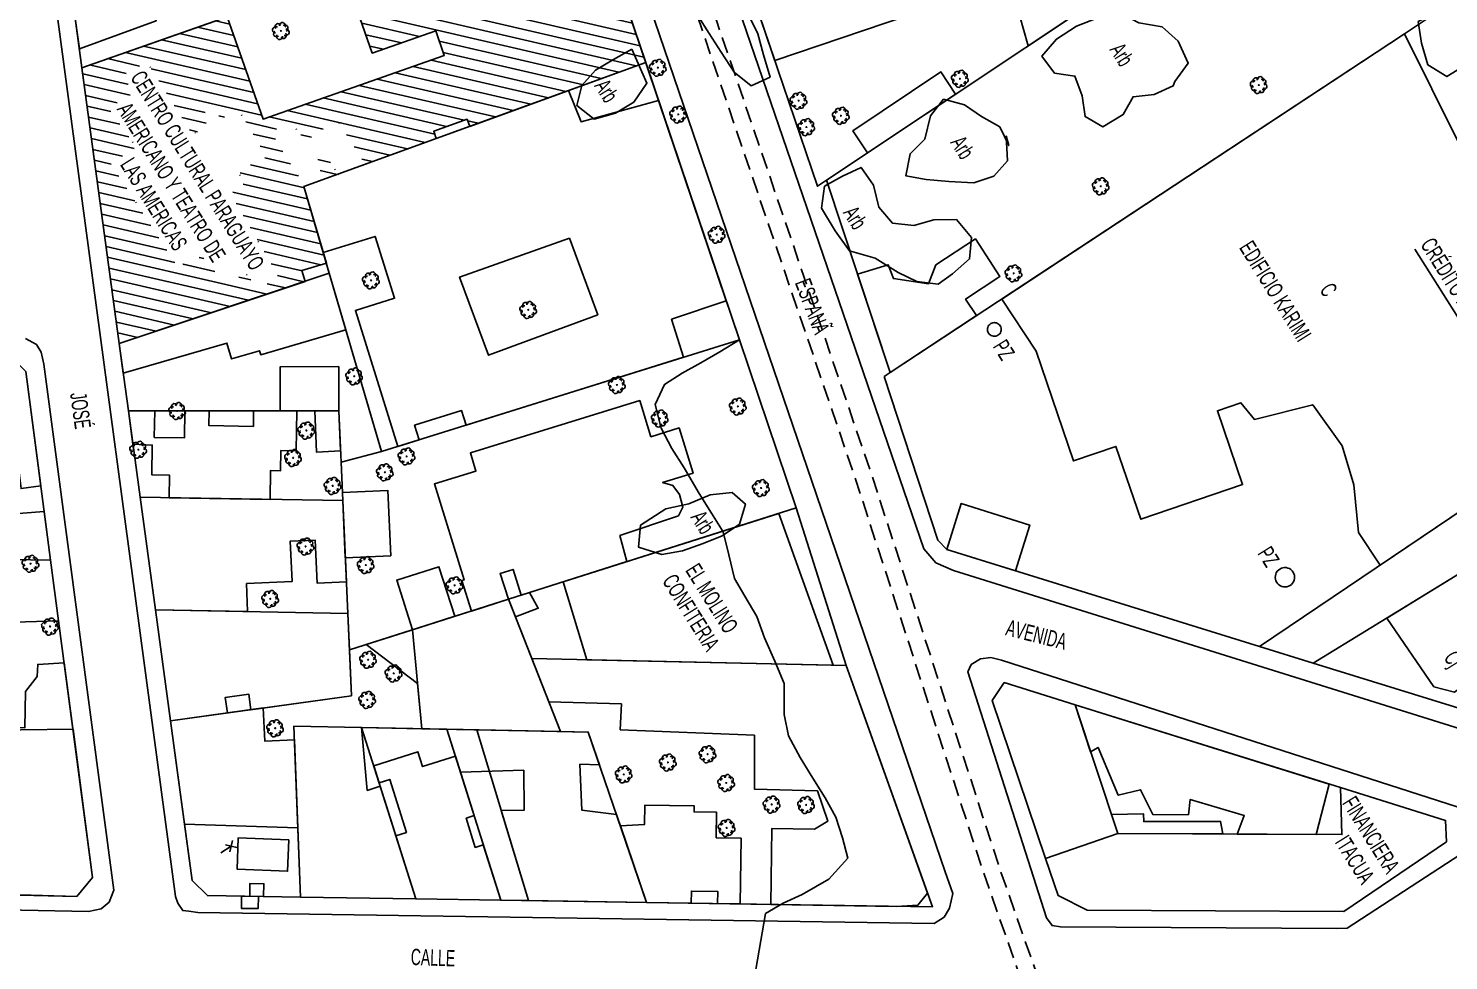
# Model space of a CAD drawing. Header units: millimetres. Extents: x 438774 to 440085, y 7202522 to 7203572.
# Drawn here: x 438909.6 to 439084, y 7203032.5 to 7203146.9 of the extents above; entities that cross this region are included whole.
import ezdxf

# ---------------------------------------------------------------- set-up
doc = ezdxf.new("R2010")
doc.units = ezdxf.units.MM
doc.linetypes.add('00', pattern=[10, 0, -10])
doc.linetypes.add('06', pattern=[3, 2, -1])
for name, color, linetype in [('0211', 255, 'Continuous'), ('0413', 4, 'Continuous'), ('0414', 4, 'Continuous'), ('0505', 1, 'Continuous'), ('0603', 1, 'Continuous'), ('0604', 7, 'Continuous'), ('0611', 30, 'Continuous'), ('0612', 7, 'Continuous'), ('0703', 6, 'Continuous'), ('0705', 242, 'Continuous'), ('0707', 7, 'Continuous'), ('0801', 10, 'Continuous'), ('0802', 7, 'Continuous'), ('0803', 160, 'Continuous'), ('0819', 10, 'Continuous'), ('0820', 7, 'Continuous'), ('0821', 10, 'Continuous'), ('0822', 7, 'Continuous'), ('0845', 10, 'Continuous'), ('0853', 7, 'Continuous'), ('0858', 7, 'Continuous'), ('1005', 3, 'Continuous'), ('1006', 3, 'Continuous'), ('1007', 3, 'Continuous'), ('curso de agua', 4, 'Continuous')]:
    doc.layers.add(name, color=color, linetype=linetype)
doc.styles.add('02', font='swissc.ttf')

# ---------------------------------------------------------------- blocks, each defined once
blk = doc.blocks.new('18')
for points in [[(-0.5, 1), (0.5, 2)], [(-0.5, 2), (0.5, 1)], [(0, 0), (0, 1.5)]]:
    blk.add_lwpolyline(points)
blk = doc.blocks.new('09')
for p, q in [((-0.04, 0.01), (0.04, 0.01)), ((-0.02, 0.03), (0.02, 0.03)), ((0, 0.05), (0, 0.05)), ((-0.04, -0.01), (0.04, -0.01)), ((-0.02, -0.03), (0.02, -0.03))]:
    blk.add_line(p, q)
for points in [[(-0.61, 0.39), (-0.76, 0.34), (-0.88, 0.27), (-0.97, 0.13), (-1, 0), (-0.96, -0.15), (-0.88, -0.26), (-0.83, -0.31), (-0.73, -0.36), (-0.58, -0.38)], [(-0.12, 0.67), (-0.2, 0.77), (-0.32, 0.84), (-0.46, 0.87), (-0.62, 0.83), (-0.74, 0.77), (-0.81, 0.63), (-0.83, 0.49), (-0.83, 0.42), (-0.79, 0.32), (-0.69, 0.22), (-0.62, 0.16)], [(-0.41, 0.6), (-0.39, 0.72), (-0.35, 0.82), (-0.3, 0.88), (-0.18, 0.96), (-0.03, 1), (0.1, 0.96), (0.24, 0.87), (0.31, 0.75), (0.36, 0.62), (0.37, 0.55)], [(0.11, 0.66), (0.19, 0.71), (0.31, 0.78), (0.42, 0.81), (0.49, 0.81), (0.63, 0.78), (0.76, 0.7), (0.82, 0.58), (0.84, 0.41), (0.81, 0.28), (0.75, 0.16), (0.69, 0.06)], [(0.67, -0.42), (0.8, -0.38), (0.91, -0.29), (0.99, -0.14), (1.01, -0.01), (0.95, 0.14), (0.86, 0.24), (0.8, 0.29), (0.7, 0.32), (0.56, 0.34)], [(-0.14, -0.69), (-0.19, -0.75), (-0.3, -0.83), (-0.4, -0.87), (-0.48, -0.87), (-0.61, -0.83), (-0.74, -0.75), (-0.8, -0.63), (-0.83, -0.47), (-0.79, -0.33), (-0.7, -0.18), (-0.64, -0.12)], [(-0.38, -0.63), (-0.34, -0.76), (-0.26, -0.88), (-0.13, -0.97), (0.01, -1.01), (0.15, -0.97), (0.27, -0.88), (0.32, -0.83), (0.36, -0.73), (0.38, -0.57)], [(0.15, -0.7), (0.32, -0.83), (0.46, -0.87), (0.62, -0.85), (0.74, -0.79), (0.83, -0.66), (0.86, -0.52), (0.86, -0.45), (0.83, -0.34), (0.74, -0.24), (0.67, -0.18)]]:
    blk.add_lwpolyline(points)
blk.add_lwpolyline([(0, -0.05), (-0.05, 0), (0, 0.05), (0.05, 0)], close=True)

msp = doc.modelspace()

# ---------------------------------------------------------------- hatches: boundary and pattern name
at = {"layer": '0819'}
h = msp.add_hatch(dxfattribs=at)
h.set_pattern_fill('ANSI31', color=256, scale=10, angle=-58, style=0)
h.set_pattern_definition([(347, (-5901522.1453, 3756752.6611), (0.28118881793, 1.21796258098), [])])
h.paths.add_polyline_path([(438924.59, 7203142.16), (438929.75, 7203133.9), (438931.74, 7203134.83), (438930.86, 7203136.25), (438932.37, 7203137.2), (438933.26, 7203135.78), (438935.46, 7203136.86), (438938.88, 7203131.14), (438936.24, 7203129.79), (438935.52, 7203129.03), (438936.2, 7203127.95), (438934.48, 7203126.57), (438940.07, 7203116.9), (438940.3, 7203116.29), (438938.27, 7203115.17), (438937.84, 7203114.9), (438936.32, 7203116.83), (438933.87, 7203115.44), (438930.95, 7203118.91), (438927.95, 7203117.65), (438919.79, 7203130.24), (438922.87, 7203132.32), (438919.42, 7203137.12), (438922.53, 7203138.91), (438921.17, 7203141.09), (438923.53, 7203142.41)], flags=16)
h.paths.add_polyline_path([(438947.77, 7203135.32), (438950.89, 7203130.31), (438947.68, 7203128.92), (438946.19, 7203131.31), (438944.92, 7203130.68), (438945.89, 7203128.4), (438943.61, 7203127.44), (438939.4, 7203134.18), (438941.83, 7203135.39), (438943.71, 7203133.09), (438946.69, 7203135.1)], flags=16)
h.paths.add_polyline_path([(438948.51, 7203153.38), (438978.28, 7203163.8), (438985.41, 7203142.72), (438963.81, 7203134.87), (438963.48, 7203135.75), (438959.39, 7203134.27), (438959.7, 7203133.39), (438943.47, 7203127.49), (438946.23, 7203118.08), (438943.21, 7203117.2), (438943.6, 7203115.85), (438920.8, 7203108.21), (438916.21, 7203142.07), (438934.04, 7203148.32), (438938.44, 7203135.77), (438960.69, 7203143.56), (438959.64, 7203146.58), (438951.85, 7203143.85)])

# ---------------------------------------------------------------- linework, layer by layer
at = {"layer": '0211', "linetype": '06', "flags": 128}
msp.add_lwpolyline([(438936.62, 7203319.77), (438936.63, 7203319.71), (438953.6, 7203260.37), (438958.22, 7203243.97), (438972.02, 7203204.39), (438988.86, 7203156.88), (439011.03, 7203091.99), (439026.86, 7203043.33), (439035.12, 7203019.93), (439048.27, 7202981.12), (439066.84, 7202927.56), (439086.2, 7202870.18), (439102.38, 7202822.58), (439121.32, 7202767.09), (439140.64, 7202709.53), (439169.58, 7202624.26), (439177.4, 7202600.35), (439193.97, 7202552.48), (439203.7, 7202523.15)], dxfattribs=at)
at = {"layer": '0413', "linetype": 'Continuous', "flags": 128}
for points in [[(439028.92, 7203110.39), (439028.83, 7203110.52), (439028.72, 7203110.61), (439028.6, 7203110.69), (439028.46, 7203110.75), (439028.32, 7203110.78), (439028.17, 7203110.79), (439028.03, 7203110.77), (439027.89, 7203110.73), (439027.76, 7203110.66), (439027.64, 7203110.57), (439027.54, 7203110.46), (439027.46, 7203110.34), (439027.41, 7203110.2), (439027.37, 7203110.07), (439027.36, 7203109.92), (439027.38, 7203109.78), (439027.42, 7203109.64), (439027.49, 7203109.5), (439027.58, 7203109.38), (439027.69, 7203109.28), (439027.81, 7203109.21), (439027.95, 7203109.15), (439028.09, 7203109.12), (439028.23, 7203109.11), (439028.38, 7203109.12), (439028.52, 7203109.16), (439028.65, 7203109.24), (439028.77, 7203109.32), (439028.87, 7203109.43), (439028.95, 7203109.55), (439029, 7203109.69), (439029.03, 7203109.83), (439029.05, 7203109.98), (439029.03, 7203110.12), (439028.99, 7203110.26), (439028.92, 7203110.39)], [(439064.89, 7203080.17), (439064.76, 7203080.34), (439064.61, 7203080.48), (439064.43, 7203080.6), (439064.25, 7203080.67), (439064.04, 7203080.72), (439063.84, 7203080.73), (439063.63, 7203080.71), (439063.44, 7203080.65), (439063.25, 7203080.55), (439063.08, 7203080.42), (439062.94, 7203080.27), (439062.82, 7203080.1), (439062.75, 7203079.91), (439062.7, 7203079.7), (439062.69, 7203079.5), (439062.71, 7203079.3), (439062.77, 7203079.1), (439062.87, 7203078.91), (439063, 7203078.74), (439063.14, 7203078.6), (439063.32, 7203078.49), (439063.51, 7203078.42), (439063.72, 7203078.37), (439063.91, 7203078.35), (439064.12, 7203078.37), (439064.32, 7203078.44), (439064.51, 7203078.53), (439064.68, 7203078.66), (439064.82, 7203078.81), (439064.93, 7203078.99), (439065, 7203079.17), (439065.05, 7203079.38), (439065.07, 7203079.58), (439065.04, 7203079.79), (439064.98, 7203079.98), (439064.89, 7203080.17)]]:
    msp.add_lwpolyline(points, close=True, dxfattribs=at)
at = {"layer": '0505', "linetype": 'Continuous', "elevation": 90, "flags": 128}
msp.add_lwpolyline([(438972.66, 7203180.4), (438996.92, 7203108.68), (438994.53, 7203107.22), (438992.2, 7203105.87), (438989.89, 7203104.57), (438987.71, 7203103.21), (438986.56, 7203100.75), (438987.32, 7203097.83), (438988.61, 7203095.34), (438990.13, 7203092.97), (438991.99, 7203089.83), (438993.51, 7203087.42), (438994.94, 7203085.13), (438995.6, 7203082.29), (438996.32, 7203079.38), (438997.58, 7203077.21), (438999.06, 7203074.73), (439000, 7203072.1), (439001.28, 7203069.26), (439002.41, 7203066.51), (439002.39, 7203062.71), (439002.96, 7203060.1), (439004.36, 7203057.43), (439005.74, 7203055.22), (439007.46, 7203052.49), (439008.74, 7203050.1), (439009.58, 7203047.58), (439010.22, 7203045.08), (439007.88, 7203042.49), (439004.6, 7203040.61), (439002.29, 7203039.55), (439000.13, 7203038.27), (438997.93, 7203025.74)], dxfattribs=at)
at = {"layer": '0603', "linetype": 'Continuous', "flags": 128}
for points in [[(439021.02, 7203081.33), (439019.55, 7203083.03), (438963.67, 7203246.08)], [(439022.06, 7203037.85), (439022.72, 7203038.94), (439023.11, 7203040.74), (439022.16, 7203043.39), (438953.84, 7203243.58), (438952.82, 7203245.27)], [(439102.07, 7203056.88), (439100.38, 7203056.7), (439098.54, 7203056.79), (439095.85, 7203057.65), (439023.19, 7203080.39), (439021.02, 7203081.33)], [(439025.37, 7203068.85), (439026.49, 7203069.55), (439027.78, 7203069.69), (439029.08, 7203069.37), (439087.43, 7203050.58)], [(439036.32, 7203036.66), (439035.29, 7203036.79), (439034.59, 7203037.74), (439024.94, 7203067.95), (439025.37, 7203068.85)]]:
    msp.add_lwpolyline(points, dxfattribs=at)
at = {"layer": '0611', "linetype": 'Continuous', "flags": 128}
for points in [[(438900.09, 7203245.9), (438900.32, 7203244.06), (438927.69, 7203040.36)], [(438909.29, 7203108.84), (438910.63, 7203108.11), (438911.22, 7203107.17), (438911.52, 7203105.7), (438920.12, 7203041.13), (438919.54, 7203039.68), (438918.58, 7203038.86), (438917.03, 7203038.54), (438783.32, 7203041.17), (438782.06, 7203041.72), (438780.85, 7203043.09)], [(439087.43, 7203050.58), (439088.03, 7203047.24), (439071.5, 7203036.48), (439070.25, 7203036.43), (439036.32, 7203036.66)], [(438927.69, 7203040.36), (438927.98, 7203039.55), (438928.58, 7203038.65), (438929.34, 7203038.56), (438930.43, 7203038.4), (439020.83, 7203037.04), (439022.06, 7203037.85)]]:
    msp.add_lwpolyline(points, dxfattribs=at)
at = {"layer": '0703', "linetype": 'Continuous', "flags": 128}
msp.add_lwpolyline([(438914.27, 7203156.4), (438916.21, 7203142.07), (438920.8, 7203108.21), (438921.92, 7203099.95), (438923.36, 7203089.37), (438925.23, 7203075.53), (438927.08, 7203061.92), (438928.8, 7203049.26), (438929.74, 7203042.35), (438931.61, 7203040.48), (438943.04, 7203040.3), (438957.19, 7203040.08), (438967.62, 7203039.91), (438971.01, 7203039.86), (438985.52, 7203039.63), (439020.61, 7203039.09), (439010.02, 7203068.72), (439003.9, 7203088.05), (438996.92, 7203108.68), (438985.41, 7203142.72), (438978.28, 7203163.8)], dxfattribs=at)
for points in [[(438909.32, 7203104.79), (438907.47, 7203106.66), (438899.88, 7203107.68), (438862.09, 7203112.76), (438845.31, 7203115.01), (438827.88, 7203117.36), (438785.45, 7203123.05), (438783.52, 7203122.52), (438782.5, 7203121.38), (438782.61, 7203109.81), (438782.9, 7203079.18), (438783.07, 7203062.41), (438783.23, 7203045.5), (438785.09, 7203043.44), (438819.28, 7203042.64), (438827.93, 7203042.43), (438836.67, 7203042.23), (438854.01, 7203041.82), (438871.39, 7203041.44), (438888.91, 7203041.16), (438915.57, 7203040.37), (438917.5, 7203042.72), (438913.35, 7203074.19), (438912.37, 7203081.65)], [(439083.71, 7203047.09), (439083.6, 7203049.7), (439070.7, 7203053.73), (439038.12, 7203063.9), (439029.43, 7203066.62), (439027.95, 7203064.41), (439034.48, 7203045.04), (439036.03, 7203040.48), (439039.62, 7203038.69), (439071.1, 7203038.52)]]:
    msp.add_lwpolyline(points, close=True, dxfattribs=at)
at = {"layer": '0705', "linetype": 'Continuous', "flags": 128}
for points in [[(438914.27, 7203156.4), (438973.54, 7203177.8), (438978.28, 7203163.8), (438916.21, 7203142.07)], [(438916.21, 7203142.07), (438978.28, 7203163.8), (438985.41, 7203142.72), (438943.47, 7203127.49), (438946.58, 7203116.85), (438920.8, 7203108.21)], [(438943.47, 7203127.49), (438985.41, 7203142.72), (438996.92, 7203108.68), (438952.97, 7203094.97), (438948.03, 7203093.67), (438947.74, 7203099.97), (438921.92, 7203099.95), (438920.8, 7203108.21), (438946.58, 7203116.85)], [(438873.86, 7203111.18), (438899.88, 7203107.68), (438907.47, 7203106.66), (438909.32, 7203104.79), (438912.37, 7203081.65), (438900.08, 7203081.83), (438888.87, 7203082), (438874.07, 7203082.23), (438874.07, 7203082.23)], [(438921.92, 7203099.95), (438947.74, 7203099.97), (438948.03, 7203093.67), (438948.23, 7203088.95), (438923.36, 7203089.37)], [(438923.36, 7203089.37), (438948.23, 7203088.95), (438948.84, 7203075.08), (438925.23, 7203075.53)], [(438888.87, 7203082), (438900.08, 7203081.83), (438912.37, 7203081.65), (438913.35, 7203074.19), (438888.88, 7203073.46)], [(438925.23, 7203075.53), (438948.84, 7203075.08), (438949.04, 7203070.65), (438949.29, 7203065.01), (438927.08, 7203061.92)], [(438913.35, 7203074.19), (438888.88, 7203073.46), (438888.91, 7203041.16), (438915.57, 7203040.37), (438917.5, 7203042.72)], [(438957.94, 7203060.96), (438950.54, 7203061.11), (438942.24, 7203061.28), (438942.72, 7203048.78), (438928.8, 7203049.26), (438927.08, 7203061.92), (438949.29, 7203065.01), (438949.04, 7203070.65), (438956.77, 7203073.11)], [(438971.43, 7203069.56), (439010.02, 7203068.72), (439020.61, 7203039.09), (438985.52, 7203039.63), (438978.36, 7203060.54), (438974.96, 7203060.61)], [(439083.71, 7203047.09), (439083.6, 7203049.7), (439070.7, 7203053.73), (439038.12, 7203063.9), (439029.43, 7203066.62), (439027.95, 7203064.41), (439034.48, 7203045.04), (439036.03, 7203040.48), (439039.62, 7203038.69), (439071.1, 7203038.52)], [(438942.24, 7203061.28), (438950.54, 7203061.11), (438957.19, 7203040.08), (438943.04, 7203040.3), (438942.72, 7203048.78)], [(438961.02, 7203060.89), (438964.67, 7203060.82), (438971.01, 7203039.86), (438967.62, 7203039.91)], [(438964.67, 7203060.82), (438974.96, 7203060.61), (438978.36, 7203060.54), (438985.52, 7203039.63), (438971.01, 7203039.86)], [(438928.8, 7203049.26), (438942.72, 7203048.78), (438943.04, 7203040.3), (438931.61, 7203040.48), (438929.74, 7203042.35)]]:
    msp.add_lwpolyline(points, close=True, dxfattribs=at)
for points in [[(438956.77, 7203073.11), (438949.04, 7203070.65), (438948.84, 7203075.08), (438948.23, 7203088.95), (438948.03, 7203093.67), (438952.97, 7203094.97), (438996.92, 7203108.68), (439003.9, 7203088.05), (438968.56, 7203076.84), (438956.77, 7203073.11)], [(438957.94, 7203060.96), (438961.02, 7203060.89), (438967.62, 7203039.91), (438957.19, 7203040.08), (438950.54, 7203061.11), (438957.94, 7203060.96)]]:
    msp.add_lwpolyline(points, dxfattribs=at)
at = {"layer": '0705'}
msp.add_lwpolyline([(438971.43, 7203069.56), (439010.02, 7203068.72), (439003.9, 7203088.05), (439003.9, 7203088.05), (438968.56, 7203076.84), (438956.77, 7203073.11), (438957.94, 7203060.96), (438961.02, 7203060.89), (438964.67, 7203060.82), (438974.96, 7203060.61)], close=True, dxfattribs=at)
at = {"layer": '0707', "linetype": 'Continuous', "flags": 128}
for points in [[(439016.18, 7203039.16), (438985.52, 7203039.63), (438967.62, 7203039.91), (438957.19, 7203040.08), (438943.04, 7203040.3), (438931.61, 7203040.48), (438929.74, 7203042.35), (438927.08, 7203061.92), (438925.23, 7203075.53), (438923.36, 7203089.37), (438921.92, 7203099.95), (438920.8, 7203108.21), (438916.21, 7203142.07), (438914.27, 7203156.4), (438911.94, 7203173.63), (438909.85, 7203189.04), (438906.45, 7203214.13), (438904.75, 7203226.63), (438902.71, 7203241.74), (438905.75, 7203245.23), (438921.57, 7203244.63)], [(438939.74, 7203244.79), (438950.99, 7203244.47), (438963.57, 7203207.24), (438968.1, 7203193.87), (438973.54, 7203177.8), (438978.28, 7203163.8), (438985.41, 7203142.72), (438996.92, 7203108.68), (439003.9, 7203088.05)], [(439118.93, 7203202.51), (439100.41, 7203190.16), (439068.31, 7203168.75), (439056.41, 7203160.8), (439007.61, 7203128.26), (439006.49, 7203127.51), (438996.77, 7203156.2), (438988.83, 7203179.62), (438979.89, 7203206.02), (438975.83, 7203218.01), (438967.05, 7203243.92), (438968.74, 7203244.55), (438993.06, 7203244.55), (439002.1, 7203244.55), (439027.24, 7203244.55), (439072.91, 7203244.54), (439083.81, 7203244.54), (439086.12, 7203243.58), (439102.03, 7203224.74), (439108.81, 7203216.73)], [(439132.87, 7203188.04), (439136.13, 7203184.13), (439189.7, 7203120.24), (439189.31, 7203117.2), (439116.99, 7203069.46), (439102.09, 7203059.61), (439099.27, 7203059.13), (439067.36, 7203069.01), (439060.75, 7203071.05), (439022.39, 7203082.93), (439021.28, 7203084.11), (439014.68, 7203104.17)], [(439014.68, 7203104.17), (439015.41, 7203104.66), (439078.55, 7203146.22), (439082.13, 7203148.59), (439136.13, 7203184.13)], [(438916.21, 7203142.07), (438978.28, 7203163.8)], [(439078.55, 7203146.22), (439102.08, 7203098.9), (439060.75, 7203071.05)], [(438985.41, 7203142.72), (438943.47, 7203127.49), (438946.58, 7203116.85), (438952.97, 7203094.97), (438948.03, 7203093.67)], [(439015.41, 7203104.66), (439007.61, 7203128.26)], [(438946.58, 7203116.85), (438920.8, 7203108.21)], [(438952.97, 7203094.97), (438996.92, 7203108.68)], [(438927.08, 7203061.92), (438949.29, 7203065.01), (438949.04, 7203070.65), (438948.84, 7203075.08), (438948.23, 7203088.95), (438948.03, 7203093.67), (438947.74, 7203099.97), (438921.92, 7203099.95)], [(439067.36, 7203069.01), (439102.74, 7203090.68), (439116.99, 7203069.46)], [(438923.36, 7203089.37), (438948.23, 7203088.95)], [(438949.04, 7203070.65), (438968.56, 7203076.84), (439003.9, 7203088.05)], [(438861.89, 7203082.41), (438871.32, 7203082.27), (438888.87, 7203082), (438900.08, 7203081.83), (438912.37, 7203081.65)], [(438968.56, 7203076.84), (438971.43, 7203069.56), (438974.96, 7203060.61)], [(438925.23, 7203075.53), (438948.84, 7203075.08)], [(438888.88, 7203073.46), (438913.35, 7203074.19)], [(438971.43, 7203069.56), (439010.02, 7203068.72), (439019.34, 7203042.62)], [(439038.12, 7203063.9), (439043.35, 7203048.1), (439070.88, 7203047.96), (439070.7, 7203053.73)], [(438985.52, 7203039.63), (438978.36, 7203060.54), (438974.96, 7203060.61), (438961.02, 7203060.89), (438950.54, 7203061.11), (438942.24, 7203061.28), (438943.04, 7203040.3)], [(438957.19, 7203040.08), (438950.54, 7203061.11)], [(438961.02, 7203060.89), (438967.62, 7203039.91)], [(439043.35, 7203048.1), (439034.48, 7203045.04)]]:
    msp.add_lwpolyline(points, dxfattribs=at)
for points in [[(438907.47, 7203106.66), (438909.32, 7203104.79), (438912.37, 7203081.65), (438913.35, 7203074.19), (438917.5, 7203042.72), (438915.57, 7203040.37), (438854.01, 7203041.82), (438836.67, 7203042.23), (438819.28, 7203042.64), (438785.09, 7203043.44), (438783.23, 7203045.5), (438782.9, 7203079.18), (438782.61, 7203109.81), (438782.5, 7203121.38), (438783.52, 7203122.52), (438785.45, 7203123.05), (438827.88, 7203117.36), (438845.31, 7203115.01), (438862.09, 7203112.76), (438899.88, 7203107.68), (438907.47, 7203106.66)], [(439029.43, 7203066.62), (439027.95, 7203064.41), (439034.48, 7203045.04), (439036.03, 7203040.48), (439039.62, 7203038.69), (439071.1, 7203038.52), (439083.71, 7203047.09), (439083.6, 7203049.7), (439070.7, 7203053.73), (439038.12, 7203063.9), (439029.43, 7203066.62)]]:
    msp.add_lwpolyline(points, close=True, dxfattribs=at)
at = {"layer": '0801', "linetype": 'Continuous', "flags": 128}
for points in [[(438996.77, 7203156.2), (439001.26, 7203142.93), (439017.57, 7203148.46), (439015.76, 7203153.82), (439031.68, 7203159.2), (439033.35, 7203154.26), (439030.22, 7203152.31), (439032.35, 7203144.75), (439056.41, 7203160.8), (439054.56, 7203166.1), (439053.86, 7203165.67), (439052.46, 7203169.24), (439050.33, 7203168.4), (439049.61, 7203170.24), (439052.78, 7203171.23), (439051.88, 7203173.83), (438996.77, 7203156.2)], [(438915.24, 7203149.27), (438921.93, 7203151.7), (438922.51, 7203150.09), (438924.25, 7203150.73), (438925.31, 7203147.8), (438915.9, 7203144.39), (438915.24, 7203149.27)], [(439078.55, 7203146.22), (439029.12, 7203113.68), (439033.33, 7203107.3), (439037.93, 7203093.81), (439043.13, 7203095.59), (439046.18, 7203086.65), (439058.67, 7203090.92), (439055.58, 7203099.97), (439058.47, 7203100.96), (439060.13, 7203098.91), (439067.29, 7203100.71), (439070.92, 7203095.67), (439072.34, 7203090.88), (439072.9, 7203085.05), (439075.55, 7203081.02), (439102.08, 7203098.9), (439078.55, 7203146.22)], [(439012.65, 7203131.62), (439023.46, 7203138.83), (439021.66, 7203141.54), (439010.84, 7203134.32), (439012.65, 7203131.62)], [(438990.06, 7203106.53), (438963.38, 7203098.22), (438962.82, 7203100), (438957.04, 7203098.2), (438957.6, 7203096.42), (438954.99, 7203095.6), (438949.79, 7203112.28), (438954.59, 7203113.78), (438952.22, 7203121.36), (438945.84, 7203119.38), (438943.47, 7203127.49), (438975.92, 7203139.28), (438977.48, 7203135.43), (438986.99, 7203138.03), (438995.31, 7203113.46), (438988.59, 7203111.2), (438990.06, 7203106.53)], [(438976.06, 7203121.14), (438962.57, 7203116.37), (438966.11, 7203106.79), (438979.53, 7203111.76), (438976.06, 7203121.14)], [(439015.41, 7203104.66), (439026.02, 7203111.64), (439024.67, 7203113.67), (439028.9, 7203116.46), (439025.88, 7203121.05), (439021.03, 7203117.86), (439020.14, 7203115.56), (439015.81, 7203116.2), (439015.18, 7203117.89), (439011.42, 7203116.73), (439015.41, 7203104.66)], [(438920.8, 7203108.21), (438946.58, 7203116.85), (438948.61, 7203109.9), (438938.16, 7203106.85), (438938.02, 7203107.34), (438934.57, 7203106.34), (438934.01, 7203108.28), (438921.29, 7203104.6), (438920.8, 7203108.21)], [(438899.88, 7203107.68), (438907.47, 7203106.66), (438909.32, 7203104.79), (438911.17, 7203090.75), (438908.75, 7203090.43), (438908.49, 7203092.4), (438900, 7203091.21), (438899.88, 7203107.68)], [(438947.74, 7203099.97), (438940.56, 7203099.97), (438940.56, 7203105.38), (438947.74, 7203105.39), (438947.74, 7203099.97)], [(438964.03, 7203075.4), (438968.56, 7203076.84), (438967.55, 7203080.01), (438969.13, 7203080.51), (438970.13, 7203077.34), (438983.1, 7203081.46), (438982.25, 7203084.68), (438989.44, 7203087.08), (438989.98, 7203088.15), (438989.57, 7203089.69), (438988.76, 7203090.8), (438987.49, 7203091.17), (438991.23, 7203092.33), (438989.52, 7203097.86), (438986.06, 7203096.79), (438984.68, 7203101.23), (438963.9, 7203094.79), (438964.58, 7203092.57), (438959.48, 7203090.99), (438963.13, 7203079.22), (438962.84, 7203079.16), (438964.03, 7203075.4)], [(438926.91, 7203089.3), (438939.3, 7203089.1), (438939.36, 7203092.64), (438940.59, 7203092.61), (438940.63, 7203095.11), (438942.52, 7203095.07), (438942.6, 7203099.97), (438937.29, 7203099.96), (438937.26, 7203098.06), (438931.81, 7203098.15), (438931.83, 7203099.96), (438928.86, 7203099.96), (438928.81, 7203096.65), (438925.1, 7203096.71), (438925.16, 7203099.96), (438921.92, 7203099.95), (438922.47, 7203095.88), (438924.85, 7203095.75), (438924.79, 7203092.11), (438926.95, 7203092.07), (438926.91, 7203089.3)], [(438947.74, 7203099.97), (438947.96, 7203095.04), (438945, 7203094.91), (438944.79, 7203099.97), (438947.74, 7203099.97)], [(438923.36, 7203089.37), (438948.23, 7203088.95), (438948.67, 7203078.98), (438945.07, 7203078.82), (438944.83, 7203084.11), (438941.79, 7203083.97), (438942.01, 7203079.01), (438936.42, 7203078.77), (438936.55, 7203075.32), (438925.23, 7203075.53), (438923.36, 7203089.37)], [(438948.18, 7203089.94), (438948.54, 7203081.92), (438954.12, 7203082.17), (438953.76, 7203090.19), (438948.18, 7203089.94)], [(439022.39, 7203082.93), (439030.81, 7203080.32), (439032.56, 7203085.94), (439024.14, 7203088.6), (439022.39, 7203082.93)], [(438912.37, 7203081.65), (438900.08, 7203081.83), (438900.03, 7203086.71), (438911.58, 7203087.63), (438912.37, 7203081.65)], [(438956.78, 7203073.11), (438961.97, 7203074.75), (438960.04, 7203080.83), (438954.86, 7203079.19), (438956.78, 7203073.11)], [(438925.23, 7203075.53), (438948.84, 7203075.08), (438949.29, 7203065.01), (438936.95, 7203063.29), (438936.69, 7203065.2), (438933.81, 7203064.79), (438934.07, 7203062.9), (438927.08, 7203061.92), (438925.23, 7203075.53)], [(438914.04, 7203069.02), (438917.5, 7203042.72), (438915.57, 7203040.37), (438888.91, 7203041.16), (438888.88, 7203070.12), (438892.4, 7203070.12), (438892.39, 7203073.57), (438897.16, 7203073.71), (438897.36, 7203066.51), (438897.28, 7203061.26), (438909.21, 7203061.08), (438909.28, 7203065.54), (438910.71, 7203067.38), (438910.79, 7203068.85), (438914.04, 7203069.02)], [(438971.43, 7203069.56), (439010.02, 7203068.72), (439019.34, 7203042.62), (439020.02, 7203040.77), (439018.83, 7203039.31), (439016.18, 7203039.16), (439000.76, 7203039.4), (439000.9, 7203048.72), (439006.13, 7203048.63), (439007.77, 7203049.62), (439006.51, 7203053.33), (438998.76, 7203053.54), (438998.76, 7203060.16), (438982.3, 7203060.82), (438982.43, 7203063.99), (438973.53, 7203064.24), (438971.43, 7203069.56)], [(439029.43, 7203066.62), (439027.95, 7203064.41), (439034.48, 7203045.04), (439043.35, 7203048.1), (439038.12, 7203063.9), (439029.43, 7203066.62)], [(438927.08, 7203061.92), (438928.8, 7203049.26), (438942.72, 7203048.78), (438942.31, 7203059.59), (438938.66, 7203059.44), (438938.47, 7203063.51), (438927.08, 7203061.92)], [(439038.12, 7203063.9), (439069.3, 7203054.16), (439067.69, 7203047.98), (439058.01, 7203048.02), (439058.88, 7203050.31), (439052.26, 7203052.28), (439052.02, 7203050.4), (439047.68, 7203050.41), (439046.16, 7203053.46), (439043.41, 7203052.8), (439040.94, 7203058.66), (439040.03, 7203058.14), (439038.12, 7203063.9)], [(438915.14, 7203060.89), (438917.5, 7203042.72), (438915.57, 7203040.37), (438888.91, 7203041.16), (438889.06, 7203050.26), (438907.33, 7203049.83), (438906.36, 7203056.34), (438902.15, 7203056.69), (438902.24, 7203060.73), (438915.14, 7203060.89)], [(438942.24, 7203061.28), (438943.04, 7203040.3), (438957.19, 7203040.08), (438952.83, 7203053.89), (438951.23, 7203053.38), (438950.54, 7203061.11), (438942.24, 7203061.28)], [(438985.52, 7203039.63), (438971.01, 7203039.86), (438967.67, 7203050.92), (438970.5, 7203050.98), (438970.44, 7203055.86), (438962.68, 7203055.62), (438961.02, 7203060.89), (438978.36, 7203060.54), (438979.74, 7203056.52), (438977.34, 7203056.6), (438977.59, 7203050.95), (438981.81, 7203050.45), (438985.52, 7203039.63)], [(438952.03, 7203056.42), (438952.69, 7203054.32), (438954, 7203054.73), (438956.05, 7203048.24), (438954.74, 7203047.83), (438957.19, 7203040.08), (438967.62, 7203039.91), (438965.48, 7203046.71), (438964.5, 7203046.4), (438963.38, 7203049.98), (438964.36, 7203050.29), (438962.06, 7203057.58), (438958.02, 7203056.31), (438957.46, 7203058.14), (438952.03, 7203056.42)], [(438985.52, 7203039.63), (438991, 7203039.54), (438991.02, 7203041.04), (438994.26, 7203040.99), (438994.24, 7203039.49), (438997, 7203039.46), (438997.12, 7203047.52), (438994.08, 7203047.58), (438994.12, 7203050.7), (438991.36, 7203050.74), (438991.37, 7203051.48), (438985.29, 7203051.57), (438985.26, 7203049.19), (438982.31, 7203049.02), (438985.52, 7203039.63)], [(439043.35, 7203048.1), (439056.24, 7203048.04), (439055.97, 7203049.58), (439046.55, 7203049.56), (439046.5, 7203050.53), (439042.57, 7203050.44), (439043.35, 7203048.1)], [(438941.62, 7203047.32), (438935.41, 7203047.58), (438935.25, 7203043.73), (438941.45, 7203043.46), (438941.62, 7203047.32)]]:
    msp.add_lwpolyline(points, close=True, dxfattribs=at)
at = {"layer": '0803', "linetype": 'Continuous', "flags": 128}
for points in [[(438938.52, 7203040.37), (438936.81, 7203040.4), (438936.84, 7203041.97), (438938.55, 7203041.94), (438938.52, 7203040.37)], [(438935.81, 7203040.41), (438937.87, 7203040.38), (438937.84, 7203038.88), (438935.79, 7203038.91), (438935.81, 7203040.41)]]:
    msp.add_lwpolyline(points, close=True, dxfattribs=at)
at = {"layer": '0819', "linetype": 'Continuous', "flags": 128}
msp.add_lwpolyline([(438948.51, 7203153.38), (438978.28, 7203163.8), (438985.41, 7203142.72), (438963.81, 7203134.87), (438963.48, 7203135.75), (438959.39, 7203134.27), (438959.7, 7203133.39), (438943.47, 7203127.49), (438946.23, 7203118.08), (438943.21, 7203117.2), (438943.6, 7203115.85), (438920.8, 7203108.21), (438916.21, 7203142.07), (438934.04, 7203148.32), (438938.44, 7203135.77), (438960.69, 7203143.56), (438959.64, 7203146.58), (438951.85, 7203143.85), (438948.51, 7203153.38)], close=True, dxfattribs=at)
at = {"layer": '0819', "linetype": '00', "flags": 128}
for points in [[(438924.59, 7203142.16), (438929.75, 7203133.9), (438931.74, 7203134.83), (438930.86, 7203136.25), (438932.37, 7203137.2), (438933.26, 7203135.78), (438935.46, 7203136.86), (438938.88, 7203131.14), (438936.24, 7203129.79), (438935.52, 7203129.03), (438936.2, 7203127.95), (438934.48, 7203126.57), (438940.07, 7203116.9), (438940.3, 7203116.29), (438938.27, 7203115.17), (438937.84, 7203114.9), (438936.32, 7203116.83), (438933.87, 7203115.44), (438930.95, 7203118.91), (438927.95, 7203117.65), (438919.79, 7203130.24), (438922.87, 7203132.32), (438919.42, 7203137.12), (438922.53, 7203138.91), (438921.17, 7203141.09), (438923.53, 7203142.41), (438924.59, 7203142.16)], [(438947.77, 7203135.32), (438950.89, 7203130.31), (438947.68, 7203128.92), (438946.19, 7203131.31), (438944.92, 7203130.68), (438945.89, 7203128.4), (438943.61, 7203127.44), (438939.4, 7203134.18), (438941.83, 7203135.39), (438943.71, 7203133.09), (438946.69, 7203135.1), (438947.77, 7203135.32)]]:
    msp.add_lwpolyline(points, close=True, dxfattribs=at)
at = {"layer": '0821', "linetype": 'Continuous', "flags": 128}
for points in [[(439082.16, 7203066.11), (439076.38, 7203074.54), (439088.49, 7203081.95), (439090.49, 7203078.67), (439093.17, 7203080.31), (439091.16, 7203083.58), (439102.74, 7203090.68), (439105.74, 7203086.21), (439102.98, 7203084.31), (439104.17, 7203082.58), (439106.91, 7203084.48), (439116.99, 7203069.46), (439102.09, 7203059.61), (439099.27, 7203059.13), (439087.96, 7203062.63), (439089.87, 7203069.27), (439084.68, 7203065.46), (439082.16, 7203066.11)], [(439008.43, 7203068.76), (438978.18, 7203069.41), (438975.28, 7203078.98), (439001.74, 7203087.37), (439008.43, 7203068.76)], [(438968.56, 7203076.84), (438971.14, 7203077.66), (438972.22, 7203075.73), (438969.42, 7203074.67), (438968.56, 7203076.84)], [(439034.48, 7203045.04), (439036.03, 7203040.48), (439039.62, 7203038.69), (439071.1, 7203038.52), (439083.71, 7203047.09), (439083.6, 7203049.7), (439070.7, 7203053.73), (439070.88, 7203047.96), (439043.35, 7203048.1), (439034.48, 7203045.04)]]:
    msp.add_lwpolyline(points, close=True, dxfattribs=at)
at = {"layer": '0822', "linetype": 'Continuous', "flags": 128}
msp.add_lwpolyline([(439079.82, 7203119.78), (439095.64, 7203094.78), (439100.01, 7203080.76), (439100.66, 7203083.56)], dxfattribs=at)
at = {"layer": '0845', "linetype": 'Continuous', "flags": 128}
msp.add_lwpolyline([(438968.56, 7203076.84), (438974.96, 7203060.61), (438957.94, 7203060.96), (438957.41, 7203066.49), (438951.12, 7203071.31), (438968.56, 7203076.84)], close=True, dxfattribs=at)
at = {"layer": '1005'}
for points in [[(438993.45, 7203163.73), (438994.77, 7203160.08), (438995.86, 7203157.77), (438996.74, 7203154.55), (438997.4, 7203151.78), (438998.04, 7203148.55), (438999.19, 7203146.23), (438999.88, 7203143.66), (439000.69, 7203140.92), (438998.34, 7203139.86), (438996.28, 7203141.51), (438994.69, 7203143.97), (438993.22, 7203146.28), (438991.87, 7203148.38), (438991.01, 7203150.75), (438992.17, 7203153.22), (438992.05, 7203155.9), (438991.22, 7203158.32), (438990.68, 7203160.83)], [(439050.37, 7203140.39), (439052, 7203142.62), (439050.78, 7203145.33), (439048.8, 7203147.09), (439045.95, 7203147.57), (439043.51, 7203148.85), (439040.71, 7203148.11), (439038.31, 7203147.18), (439035.82, 7203145.58), (439034.05, 7203143.5), (439035.6, 7203141.38), (439038.09, 7203141.03), (439038.98, 7203138.62), (439039.35, 7203136.06), (439041.51, 7203134.82), (439044.04, 7203136.32), (439045.23, 7203138.51), (439047.83, 7203138.76), (439050.15, 7203139.83)], [(438983.7, 7203144.34), (438981.46, 7203143.06), (438979.27, 7203141.77), (438977.57, 7203139.89), (438976.97, 7203137.41), (438979.07, 7203135.75), (438981.7, 7203136.48), (438983.94, 7203137.85), (438985.57, 7203140.18)], [(439029.67, 7203133.7), (439029.82, 7203130.64), (439028.15, 7203128.74), (439025.68, 7203127.95), (439022.63, 7203128.11), (439019.85, 7203128.34), (439017.35, 7203128.79), (439017.86, 7203131.51), (439019.66, 7203133.31), (439020.36, 7203136.16), (439021.97, 7203138.2), (439024.55, 7203137.51), (439026.65, 7203136.08), (439028.89, 7203134.81), (439029.98, 7203132.51)], [(439023.08, 7203116.78), (439025.16, 7203118.6), (439025.42, 7203121.22), (439023.55, 7203123.42), (439020.79, 7203123.38), (439018.32, 7203122.7), (439015.69, 7203123.01), (439014.02, 7203124.95), (439013.37, 7203127.66), (439011.86, 7203129.84), (439009.55, 7203128.75), (439007.36, 7203127.52), (439006.98, 7203124.82), (439008.68, 7203122.03), (439010.42, 7203119.6), (439013.59, 7203118.71), (439016.41, 7203116.92), (439018.7, 7203115.85), (439021.31, 7203115.52)], [(438996.02, 7203089.94), (438993.33, 7203089.67), (438990.71, 7203088.56), (438987.9, 7203087.93), (438984.78, 7203085.94), (438984.55, 7203083.23), (438987.41, 7203082.35), (438989.95, 7203082.79), (438992.48, 7203083.67), (438994.81, 7203084.62), (438996.92, 7203086.06), (438997.65, 7203088.53)]]:
    msp.add_lwpolyline(points, close=True, dxfattribs=at)
msp.add_lwpolyline([(439084.94, 7203150.32), (439082.44, 7203148.86), (439080.21, 7203147.73), (439080.63, 7203145.09), (439081.43, 7203142.41), (439083.74, 7203140.98), (439087.54, 7203143.33)], dxfattribs=at)
at = {"layer": 'curso de agua', "linetype": '06', "elevation": 60, "flags": 128}
msp.add_lwpolyline([(438938.73, 7203319.89), (438938.75, 7203319.83), (438955.71, 7203260.49), (438960.34, 7203244.09), (438974.13, 7203204.52), (438990.98, 7203157), (439013.15, 7203092.11), (439028.98, 7203043.45), (439037.23, 7203020.05), (439050.39, 7202981.24), (439068.96, 7202927.68), (439088.32, 7202870.3), (439104.5, 7202822.7), (439123.44, 7202767.21), (439142.76, 7202709.65), (439171.7, 7202624.39), (439179.52, 7202600.47), (439196.09, 7202552.61), (439205.86, 7202523.15)], dxfattribs=at)

# ---------------------------------------------------------------- block references
at = {"layer": '0853', "rotation": 302}
msp.add_blockref('18', (438933.25, 7203045.74, 93.29), dxfattribs=at)
at = {"layer": '1007', "rotation": 302}
for p in [(438940.64, 7203146.58), (438986.91, 7203142.07), (439023.99, 7203140.71), (439060.66, 7203139.94), (439004.18, 7203138.02), (438989.41, 7203136.33), (439009.38, 7203136.17), (439005.14, 7203134.78), (439041.27, 7203127.52), (438994.13, 7203121.58), (439030.57, 7203116.83), (438951.7, 7203115.97), (438971, 7203112.35), (438949.63, 7203104.2), (438981.88, 7203103.14), (438927.91, 7203099.95), (438996.73, 7203100.5), (438987.15, 7203099.03), (438943.76, 7203097.55), (438923.14, 7203095.19), (438942.13, 7203094.19), (438956.07, 7203094.37), (438953.4, 7203092.43), (438946.99, 7203090.76), (438999.57, 7203090.49), (438943.67, 7203083.32), (438909.91, 7203081.21), (438951.05, 7203081.04), (438961.96, 7203078.55), (438939.33, 7203076.89), (438912.3, 7203073.5), (438951.34, 7203069.42), (438954.48, 7203067.74), (438951.24, 7203064.5), (438939.93, 7203061.02), (438993.01, 7203057.83), (438988.14, 7203056.82), (438982.72, 7203055.35), (438995.3, 7203054.3), (439000.88, 7203051.66), (439005.1, 7203051.61), (438995.35, 7203048.79)]:
    msp.add_blockref('09', p, dxfattribs=at)

# ---------------------------------------------------------------- texts
at = {"layer": '0414', "style": '02', "width": 0.75}
for p in [(439027.96, 7203107.85), (439060.45, 7203082.47)]:
    msp.add_text('PZ', height=2, rotation=302, dxfattribs=at).set_placement(p)
at = {"layer": '0604', "style": '02', "width": 0.75}
for s, rotation, p in [('ESPANÃ', 291, (439003.69, 7203115.69)), ('AVENIDA', 346, (439029.48, 7203072.45))]:
    msp.add_text(s, height=2, rotation=rotation, dxfattribs=at).set_placement(p)
at = {"layer": '0612', "style": '02', "width": 0.75}
for s, rotation, p in [('JOSÉ', 278, (438914.75, 7203102.07)), ('CALLE', 358, (438956.55, 7203031.97))]:
    msp.add_text(s, height=2, rotation=rotation, dxfattribs=at).set_placement(p)
at = {"layer": '0801', "style": '02', "width": 0.75}
msp.add_text('C', height=2, rotation=302, dxfattribs=at).set_placement((439068.06, 7203114.82))
at = {"layer": '0802', "style": '02', "width": 0.75}
msp.add_text('EDIFICIO KARIMI', height=2, rotation=302, dxfattribs=at).set_placement((439058.2, 7203119.99))
at = {"layer": '0820', "style": '02', "width": 0.75}
for s, p in [('CENTRO CULTURAL PARAGUAYO', (438922.1, 7203140.87)), ('AMERICANO Y TEATRO DE', (438920.45, 7203136.97)), ('LAS AMERICAS', (438920.84, 7203130.18))]:
    msp.add_text(s, height=2, rotation=302, dxfattribs=at).set_placement(p)
at = {"layer": '0822', "style": '02', "width": 0.75}
for s, p in [('CRÉDITO DE LA CRUZ ROJA', (439080.44, 7203120.37)), ('CONFITERIA', (438987.37, 7203079.1)), ('EL MOLINO', (438990.22, 7203080.39)), ('FINANCIERA', (439070.84, 7203051.83)), ('ITACUA', (439069.94, 7203047.05))]:
    msp.add_text(s, height=2, rotation=302, dxfattribs=at).set_placement(p)
at = {"layer": '0858', "style": '02', "width": 0.75}
msp.add_text('Cj', height=2, rotation=302, dxfattribs=at).set_placement((439083.3, 7203069.69))
at = {"layer": '1006', "style": '02', "width": 0.75}
for p in [(439042.29, 7203144.28), (438979.05, 7203139.84), (439022.75, 7203132.89), (439009.57, 7203124.27), (438990.86, 7203086.9)]:
    msp.add_text('Arb', height=2, rotation=302, dxfattribs=at).set_placement(p)

doc.saveas('drawing.dxf')
